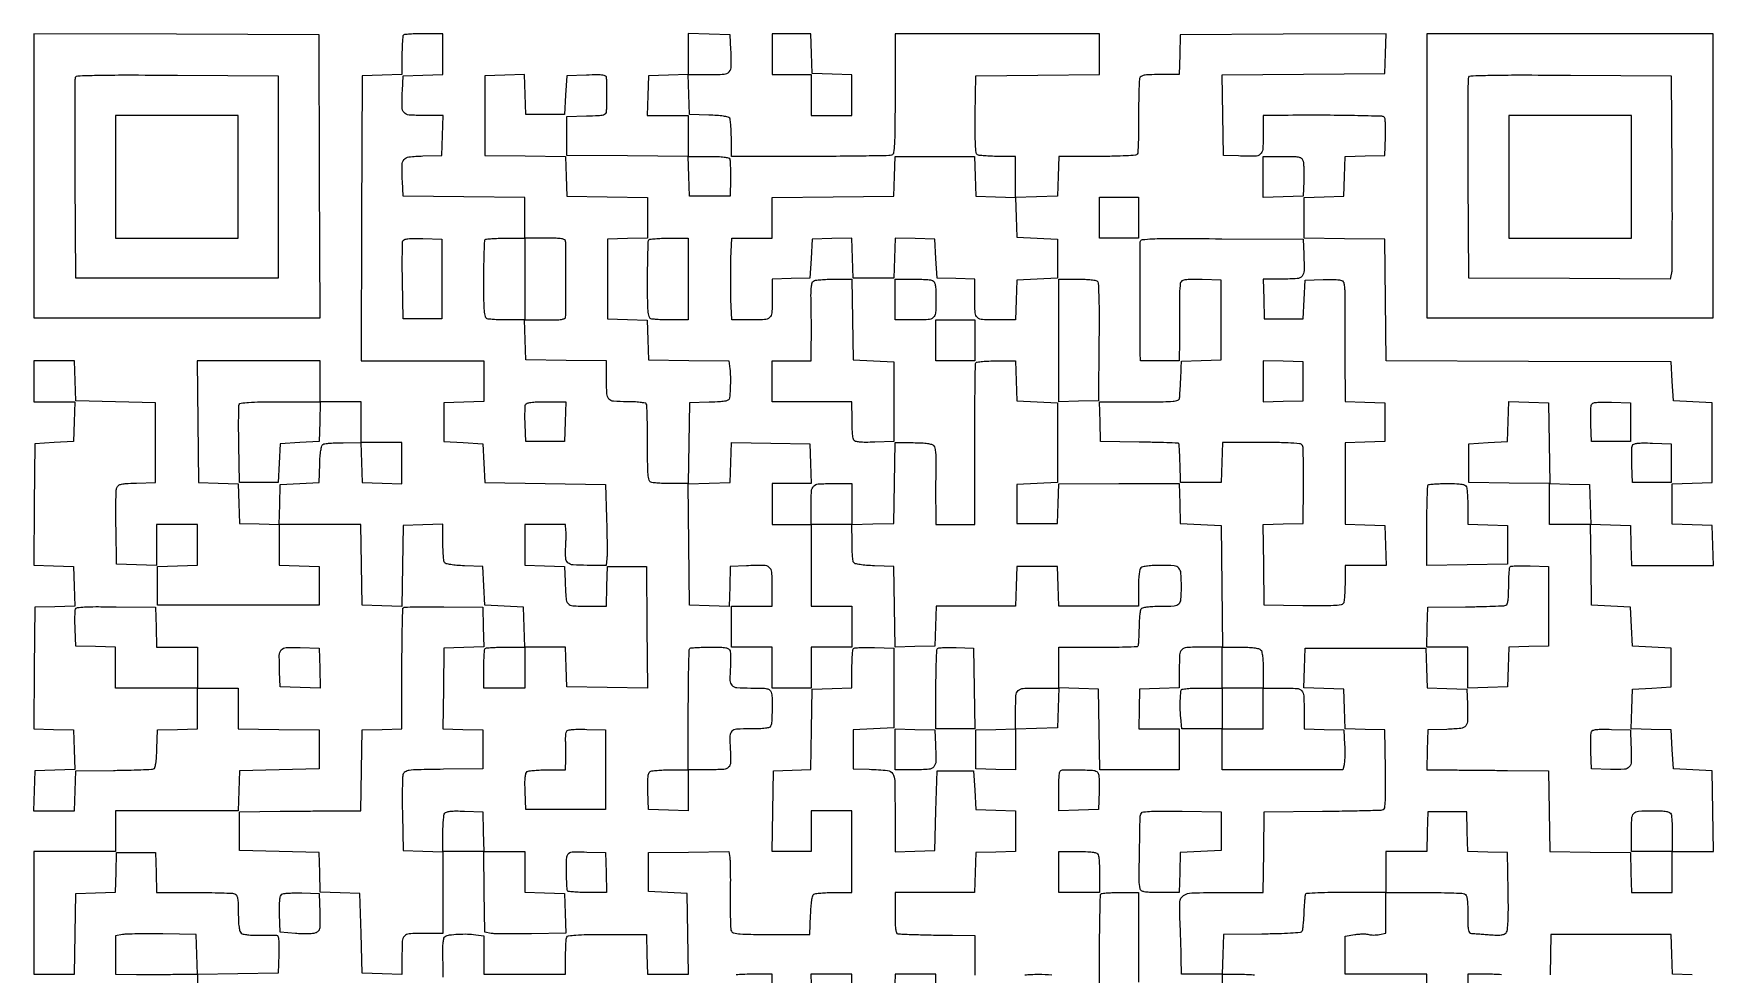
# Model space of a CAD drawing. Extents: x 156 to 936, y 100 to 969.
# Drawn here: x 156 to 936, y 532 to 969 of the extents above; entities that cross this region are included whole.
import ezdxf

# ---------------------------------------------------------------- set-up
doc = ezdxf.new("R2010")
doc.units = 0

msp = doc.modelspace()

# ---------------------------------------------------------------- linework, layer by layer
for points in [[(803, 522.5), (803, 532), (784, 532), (765, 532), (765, 540.886456), (765, 549.772912), (769.513084, 550.449691, -0.018097), (771.38833, 550.661854, -0.017623), (773.290707, 550.740326, -0.017833), (774.964516, 550.690632, -0.060571), (776.035555, 550.488715, 0.053553), (777.016265, 550.289581, 0.024149), (778.329334, 550.230406, 0.023577), (779.735164, 550.301318, 0.029674), (781.022471, 550.504936), (784, 551.158911), (784, 560.579455), (784, 570), (801.418213, 570, -0.003244), (808.207024, 569.955951, -0.00474), (814.184475, 569.821697, -0.002396), (819.244542, 569.635772, -0.081401), (820.418213, 569.393011, -0.192406), (821.217093, 568.653872, -0.06988), (821.688469, 567.154102, -0.034532), (821.937024, 564.571713, -0.00673), (822, 559.893011, 0.005247), (822.053268, 554.816874, 0.043117), (822.300458, 552.519135, 0.126149), (822.834117, 551.398168, 0.215717), (823.75, 550.955089, -0.009471), (824.79223, 550.908576, -0.00137), (826.914533, 550.7677, -0.001552), (829.423452, 550.586427, -0.001328), (832.065431, 550.380235, 0.010997), (835.366379, 550.186745, 0.038792), (837.488314, 550.273769, 0.064103), (838.905177, 550.63037, 0.126539), (839.838991, 551.305996, 0.149198), (840.41907, 552.691464, 0.012995), (840.705793, 556.542746, 0.012182), (840.840181, 562.150574, 0.003726), (840.773559, 570.630851), (840.5, 588.5), (831.287036, 588.787036), (822.074071, 589.074071), (821.787036, 598.287036), (821.5, 607.5), (812.5, 607.5), (803.5, 607.5), (803.212474, 598.25), (802.924948, 589), (793.462474, 589), (784, 589), (784, 579.5), (784, 570), (765.559017, 570, 0.003967), (758.454793, 569.943628, 0.006355), (752.393136, 569.770341, 0.001891), (747.171544, 569.534839, 0.246935), (746.634845, 569.218184, 0.111705), (746.432174, 568.628578, 0.004601), (746.208769, 566.388377, 0.007804), (746.008635, 563.710128, 0.005439), (745.862895, 560.682668, -0.007296), (745.704886, 557.635974, -0.009963), (745.467872, 554.897434, -0.007125), (745.19308, 552.628182, -0.105089), (744.923628, 551.876428, -0.236718), (744.146216, 551.397282, -0.005511), (739.726904, 551.058793, -0.009807), (733.995915, 550.796073, -0.004286), (726.386561, 550.661943), (708.5, 550.5), (708.212474, 541.25), (707.924948, 532), (698.462474, 532), (689, 532), (688.91001, 539.25, 0.003085), (688.845545, 542.719061, 0.001413), (688.720742, 547.243835, 0.001399), (688.56255, 552.007114, 0.001931), (688.392061, 556.282204, -0.018795), (688.33478, 565.618896, -0.239679), (689.970089, 568.598605, -0.144751), (693.796592, 569.828033, -0.005842), (708.513118, 570), (726.955869, 570), (727.227935, 588.75), (727.5, 607.5), (754.5, 607.752167, 0.001603), (764.940755, 607.883153, 0.002492), (773.94259, 608.069831, 0.000725), (781.763991, 608.28238, 0.082361), (782.772646, 608.479472, 0.281055), (783.428156, 609.314558, 0.016062), (783.719045, 612.712092, 0.014005), (783.853729, 618.038519, 0.003048), (783.772646, 627.227305), (783.5, 645.5), (774.287036, 645.787036), (765.074071, 646.074071), (764.787036, 655.287036), (764.5, 664.5), (755.212977, 664.788016), (745.925954, 665.076031), (746.212977, 674.288016), (746.5, 683.5), (774.5, 683.5), (802.5, 683.5), (802.787036, 674.287036), (803.074071, 665.074071), (812.287036, 664.787036), (821.5, 664.5), (821.800912, 657.520917, -0.012477), (821.937542, 649.988791, -0.170867), (821.02491, 647.45151, -0.198326), (818.777845, 646.237089, -0.017722), (812.240685, 645.788797), (803.5, 645.5), (803.212474, 636.25), (802.924948, 627), (812.212474, 626.942909, -0.000516), (817.041051, 626.908247, -0.000157), (824.353039, 626.845921, -0.000157), (832.544585, 626.77095, -0.000172), (840.5, 626.692909), (859.5, 626.5), (859.771984, 607.771984), (860.043969, 589.043969), (878.771984, 588.771984), (897.5, 588.5), (897.787526, 579.25), (898.075052, 570), (907.537526, 570), (917, 570), (917, 579.5), (917, 589), (926.522065, 589), (936.044131, 589), (935.772065, 607.75), (935.5, 626.5), (926.5, 627), (917.5, 627.5), (917, 636.5), (916.5, 645.5), (907.212977, 645.788016), (897.925954, 646.076031), (898.212977, 655.288016), (898.5, 664.5), (907.5, 665), (916.5, 665.5), (916.5, 674.5), (916.5, 683.5), (907.5, 684), (898.5, 684.5), (898, 693.5), (897.5, 702.5), (888.5, 703), (879.5, 703.5), (879.227796, 722.28782), (878.955591, 741.075639), (888.227796, 740.78782), (897.5, 740.5), (897.787526, 731.25), (898.075052, 722), (917.075052, 722), (936.075052, 722), (935.787526, 731.25), (935.5, 740.5), (926.25, 740.787526), (917, 741.075052), (917, 750.5), (917, 759.924948), (926.25, 760.212474), (935.5, 760.5), (935.5, 779), (935.5, 797.5), (926.5, 798), (917.5, 798.5), (917, 807.5), (916.5, 816.5), (850.265561, 816.757133), (784.031122, 817.014266), (783.765561, 845.257133), (783.5, 873.5), (764.75, 873.772065), (746, 874.044131), (746, 883.484539), (746, 892.924948), (755.25, 893.212474), (764.5, 893.5), (764.787036, 902.712964), (765.074071, 911.925929), (774.287036, 912.212964), (783.5, 912.5), (783.792979, 920.907021, 0.009357), (783.845871, 924.187384, 0.013543), (783.759872, 927.084503, 0.009139), (783.580716, 929.467605, 0.174769), (783.268856, 930.131144, 0.192565), (782.030058, 930.662105, 0.001136), (769.334102, 930.943724, 0.004358), (754.412366, 931.110698, 0.002434), (736.25, 931.067194), (727, 931), (727, 922.019052, -0.01682), (726.772817, 915.267676, -0.202101), (725.627338, 912.990719, -0.176722), (723.11956, 912.058134, -0.012322), (715.479083, 912.199088), (708.5, 912.5), (708.227979, 931.237953), (707.955958, 949.975907), (745.727979, 950.237953), (783.5, 950.5), (783.787654, 959.75972), (784.075309, 969.01944), (736.287654, 968.75972), (688.5, 968.5), (688.212474, 959.25), (687.924948, 950), (679.029862, 950, 0.005979), (674.082695, 949.940842, 0.039956), (671.636262, 949.686024, 0.095621), (670.299469, 949.160881, 0.180339), (669.608486, 948.25, 0.063975), (669.400256, 946.99449, 0.002442), (669.249926, 942.253355, 0.004347), (669.14802, 936.62964, 0.003046), (669.126899, 930.293337, -0.003729), (669.09735, 924.006858, -0.005654), (668.969055, 918.540901, -0.002362), (668.784892, 913.880994, -0.12803), (668.526784, 913.043337, -0.239076), (667.751157, 912.570056, -0.005587), (663.356585, 912.273573, -0.009837), (657.63275, 912.064463, -0.004211), (649.978509, 912), (632.075052, 912), (631.787526, 902.75), (631.5, 893.5), (621.75, 893.213788), (612, 892.927576), (612, 902.463788), (612, 912), (603.75, 912.015313, -0.00867), (600.501169, 912.077681, -0.011678), (597.565242, 912.253721, -0.008851), (595.13911, 912.499465, -0.112315), (594.28061, 912.805412, -0.228634), (593.67255, 913.785663, -0.013089), (593.382853, 917.421853, -0.012963), (593.23398, 922.853289, -0.003424), (593.28061, 931.540099), (593.5, 949.5), (622.25, 949.765335), (651, 950.030671), (651, 959.515335), (651, 969), (603.5, 969), (556, 969), (556, 941.106989, -0.001482), (555.952559, 925.102837, -0.01238), (555.730382, 917.864913, -0.020733), (555.33094, 913.7558, -0.273), (554.418213, 912.606989, -0.087168), (553.155181, 912.360793, -0.00066), (542.603225, 912.178303, -0.002435), (530.491593, 912.043843, -0.001558), (516.418213, 912), (480, 912), (479.984687, 920.25, 0.008591), (479.922842, 923.498009, 0.011595), (479.748365, 926.431384, 0.008743), (479.504907, 928.855762, 0.112618), (479.201688, 929.707902, 0.195149), (478.447011, 930.24575, 0.020215), (476.262875, 930.673305, 0.020298), (473.292364, 931.008289, 0.009786), (469.467001, 931.207902), (460.5, 931.5), (460.212474, 940.75), (459.924948, 950), (469.443422, 950, 0.014946), (476.627699, 950.214802, 0.197184), (478.972481, 951.345011, 0.183239), (479.938215, 953.836261, 0.012613), (479.800912, 961.520917), (479.5, 968.5), (469.75, 968.786212), (460, 969.072424), (460, 959.573738), (460, 950.075052), (450.75, 949.787526), (441.5, 949.5), (441.212474, 940.25), (440.924948, 931), (450.462474, 931), (460, 931), (460, 921.484427), (460, 911.968853), (431.75, 912.234427), (403.5, 912.5), (403.5, 921.5), (403.5, 930.5), (412.75, 930.787526, 0.004756), (418.244984, 931.010666, 0.046799), (420.535519, 931.341931, 0.145925), (421.618326, 931.971956, 0.183019), (422.058824, 933.037526, 0.004742), (422.081687, 934.153752, 0.000902), (422.100368, 936.186023, 0.000963), (422.11333, 938.558986, 0.000884), (422.117647, 941, 0.000894), (422.113337, 943.409938, 0.001057), (422.100368, 945.689148, 0.000921), (422.081806, 947.613368, 0.006688), (422.058824, 948.537526, 0.262977), (421.580758, 949.312827, 0.092879), (420.296091, 949.736714, 0.035859), (417.802139, 949.891024, 0.005295), (412.75, 949.787526), (403.5, 949.5), (403, 940.5), (402.5, 931.5), (393.5, 931.5), (384.5, 931.5), (384.211984, 940.787023), (383.923969, 950.074046), (374.711984, 949.787023), (365.5, 949.5), (365.5, 931), (365.5, 912.5), (384.212764, 912.228072), (402.925529, 911.956143), (403.212764, 902.728072), (403.5, 893.5), (422.25, 893.227935), (441, 892.955869), (441, 883.515461), (441, 874.075052), (431.75, 873.787526), (422.5, 873.5), (422.5, 855), (422.5, 836.5), (431.712964, 836.212964), (440.925929, 835.925929), (441.212964, 826.712964), (441.5, 817.5), (460.165778, 817.228244), (478.831556, 816.956489), (479.282973, 813.228244, -0.019979), (479.498361, 810.559795, -0.012712), (479.545625, 807.443709, -0.011103), (479.429453, 803.866323, -0.007467), (479.145107, 799.787526, -0.221609), (478.628613, 798.886918, -0.10139), (477.358228, 798.331995, -0.039123), (474.880559, 798.004188, -0.005565), (469.75, 797.787526), (460.5, 797.5), (460.227935, 778.75), (459.955869, 760), (452.059722, 760, -0.006911), (448.92294, 760.043358, -0.008772), (446.029082, 760.174211, -0.007144), (443.61714, 760.360342, -0.068884), (442.61809, 760.593058, -0.249212), (441.777147, 761.559807, -0.035582), (441.354298, 764.242972, -0.018675), (441.127771, 768.975556, -0.002712), (441.078981, 778.619493, 0.003225), (441.037905, 785.371428, 0.004949), (440.906737, 791.2178, 0.001833), (440.726124, 796.23313, 0.12919), (440.483662, 797.026435, 0.219303), (439.902365, 797.411827, 0.011289), (437.610604, 797.714015, 0.016227), (434.785017, 797.929384, 0.010906), (431.547972, 798, -0.016716), (425.235875, 798.21108, -0.200569), (423.101468, 799.275865, -0.168525), (422.1647, 801.633135, -0.011087), (422, 809.059722), (422, 816.955869), (403.25, 817.227935), (384.5, 817.5), (384.212474, 826.75), (383.924948, 836), (393.462474, 836, 0.005538), (398.536636, 836.056205, 0.033365), (401.161134, 836.290027, 0.07855), (402.549711, 836.738412, 0.277744), (403.027027, 837.5, 0.004006), (403.037847, 838.58162, 0.000112), (403.046115, 843.259375, 0.000229), (403.052092, 848.760583, 0.000157), (403.054054, 855, 0.000157), (403.052092, 861.239417, 0.000229), (403.046115, 866.740625, 0.000112), (403.037847, 871.41838, 0.004006), (403.027027, 872.5, 0.277263), (402.550872, 873.261248, 0.078848), (401.167391, 873.709815, 0.033486), (398.55242, 873.943738, 0.005568), (393.5, 874), (384, 874), (384, 883.484427), (384, 892.968853), (355.75, 893.234427), (327.5, 893.5), (327.199088, 900.479083, -0.012477), (327.062458, 908.011209, -0.170867), (327.97509, 910.54849, -0.198326), (330.222155, 911.762911, -0.017722), (336.759315, 912.211203), (345.5, 912.5), (345.787526, 921.75), (346.075052, 931), (337.056578, 931, -0.016678), (330.275018, 931.226268, -0.201759), (327.993289, 932.370644, -0.177188), (327.058373, 934.877164, -0.012342), (327.199088, 942.520917), (327.5, 949.5), (336.75, 949.787526), (346, 950.075052), (346, 959.537526), (346, 969), (337.166667, 969, 0.007039), (333.733476, 968.951666, 0.010477), (330.732292, 968.804167, 0.005871), (328.23216, 968.599192, 0.174709), (327.666667, 968.333333, 0.174595), (327.400837, 967.768224, 0.005912), (327.195833, 965.278732, 0.010516), (327.048335, 962.289663, 0.007069), (327, 958.870859), (327, 950.075052), (317.75, 949.787526), (308.5, 949.5), (308.242862, 883.25), (307.985724, 817), (336.492862, 817), (365, 817), (365, 807.537526), (365, 798.075052), (355.75, 797.787526), (346.5, 797.5), (346.5, 788.5), (346.5, 779.5), (355.5, 779), (364.5, 778.5), (365, 769.5), (365.5, 760.5), (393.5, 760), (421.5, 759.5), (422, 744, -0.002475), (422.168552, 737.826812, -0.003098), (422.261076, 732.098438, -0.002498), (422.284907, 727.29226, -0.024026), (422.186642, 725.25), (421.873283, 722), (413.004029, 722, -0.015284), (406.466671, 722.199887, -0.167739), (404.077119, 723.19196, -0.203342), (403.047843, 725.357541, -0.023972), (403.077638, 730.810257, 0.005693), (403.161591, 732.807338, 0.00475), (403.20645, 734.930201, 0.004796), (403.210405, 736.873443, 0.013017), (403.164151, 738.25), (403, 741), (393.5, 741), (384, 741), (384, 731.537526), (384, 722.075052), (393.25, 721.787526), (402.5, 721.5), (402.754332, 714.5, 0.009054), (403.188689, 706.527107, 0.165063), (404.165084, 704.215838, 0.199365), (406.286679, 703.190094, 0.014194), (412.981526, 703), (421.924948, 703), (422.212474, 712.25), (422.5, 721.5), (431.5, 721.5), (440.5, 721.5), (440.765611, 693.227877), (441.031222, 664.955755), (422.265611, 665.227877), (403.5, 665.5), (403.212474, 674.75), (402.924948, 684), (393.5, 684), (384.075052, 684), (383.787526, 693.25), (383.5, 702.5), (374.5, 703), (365.5, 703.5), (365, 712.5), (364.5, 721.5), (356.031844, 721.793967, -0.010674), (352.460658, 721.994333, -0.020911), (349.63313, 722.333008, -0.02067), (347.533237, 722.763838, -0.192561), (346.797157, 723.293967, -0.112803), (346.494347, 724.145887, -0.008673), (346.251296, 726.580189, -0.011541), (346.07707, 729.525269, -0.008541), (346.015313, 732.787526), (346, 741.075052), (336.75, 740.787526), (327.5, 740.5), (327.227798, 721.712768), (326.955596, 702.925536), (317.727798, 703.212768), (308.5, 703.5), (308.227935, 722.25), (307.955869, 741), (288.940409, 741), (269.924948, 741), (270.212474, 750.25), (270.5, 759.5), (279.5, 760), (288.5, 760.5), (288.793967, 768.968156, -0.010674), (288.994333, 772.539342, -0.020911), (289.333008, 775.36687, -0.02067), (289.763838, 777.466763, -0.192561), (290.293967, 778.202843, -0.112531), (291.144249, 778.505585, -0.008778), (293.558142, 778.748704, -0.011623), (296.478979, 778.922925, -0.008617), (299.712474, 778.984687), (307.924948, 779), (308.212474, 769.75), (308.5, 760.5), (317.75, 760.212474), (327, 759.924948), (327, 769.462474), (327, 779), (317.5, 779), (308, 779), (308, 788.5), (308, 798), (298.5, 798), (289, 798), (289, 807.5), (289, 817), (260.484427, 817), (231.968853, 817), (232.234427, 788.75), (232.5, 760.5), (241.712964, 760.212964), (250.925929, 759.925929), (251.212964, 750.712964), (251.5, 741.5), (260.75, 741.212474), (270, 740.924948), (270, 731.5), (270, 722.075052), (279.25, 721.787526), (288.5, 721.5), (288.5, 712.5), (288.5, 703.5), (251, 703.5), (213.5, 703.5), (213.5, 712.5), (213.5, 721.5), (222.75, 721.787526), (232, 722.075052), (232, 731.537526), (232, 741), (222.5, 741), (213, 741), (213, 731.462474), (213, 721.924948), (203.75, 722.212474), (194.5, 722.5), (194.214485, 739, -0.003275), (194.144785, 745.481573, -0.004516), (194.172883, 751.302666, -0.002903), (194.268925, 756.186011, -0.054081), (194.473799, 757.711203, -0.12694), (195.132916, 758.934777, -0.141216), (196.278305, 759.626938, -0.052168), (198.484491, 759.980162, -0.005372), (203.759315, 760.211203), (212.5, 760.5), (212.5, 779), (212.5, 797.5), (194, 798), (175.5, 798.5), (175.212474, 807.75), (174.924948, 817), (165.462474, 817), (156, 817), (156, 807.5), (156, 798), (165.537526, 798), (175.075052, 798), (174.787526, 788.75), (174.5, 779.5), (165.5, 779), (156.5, 778.5), (156.234491, 750.287731), (155.968982, 722.075462), (165.234491, 721.787731), (174.5, 721.5), (174.787023, 712.288016), (175.074046, 703.076031), (165.787023, 702.788016), (156.5, 702.5), (156.234491, 674.287731), (155.968982, 646.075462), (165.234491, 645.787731), (174.5, 645.5), (174.787023, 636.288016), (175.074046, 627.076031), (165.787023, 626.788016), (156.5, 626.5), (156.212474, 617.25), (155.924948, 608), (165.424948, 608), (174.924948, 608), (175.212474, 617.25), (175.5, 626.5), (192.966527, 626.7261, 0.002462), (199.750087, 626.847322, 0.003696), (205.667646, 627.025995, 0.001539), (210.726185, 627.231768, 0.080844), (211.676915, 627.429515, 0.236839), (212.253534, 628.061932, 0.027582), (212.682128, 629.987394, 0.023653), (213.010207, 632.788974, 0.009092), (213.210388, 636.703415), (213.5, 645.5), (222.75, 645.787526), (232, 646.075052), (232, 655.537526), (232, 665), (241.5, 665), (251, 665), (251, 655.522065), (251, 646.044131), (269.75, 645.772065), (288.5, 645.5), (288.5, 636.5), (288.5, 627.5), (270, 627), (251.5, 626.5), (251.212474, 617.25), (250.924948, 608), (222.462474, 608), (194, 608), (194, 598.5), (194, 589), (175, 589), (156, 589), (156, 560.5), (156, 532), (165.477935, 532), (174.955869, 532), (175.227935, 550.75), (175.5, 569.5), (184.712964, 569.787036), (193.925929, 570.074071), (194.212964, 579.287036), (194.5, 588.5), (203.5, 588.5), (212.5, 588.5), (212.787526, 579.25), (213.075052, 570), (230.455738, 570, -0.003251), (237.230164, 569.95595, -0.004749), (243.195498, 569.821697, -0.002404), (248.244887, 569.63576, -0.081377), (249.418213, 569.393011, -0.186509), (250.209808, 568.677168, -0.072753), (250.683838, 567.254256, -0.036588), (250.935242, 564.826456, -0.00751), (251, 560.515456, 0.009806), (251.075237, 556.679478, 0.026113), (251.325201, 553.953345, 0.035096), (251.73446, 552.068503, 0.149626), (252.359516, 551.116592, 0.125122), (253.277886, 550.68, 0.01831), (255.331739, 550.352328, 0.019592), (257.853449, 550.144036, 0.01517), (260.609516, 550.108492, -0.001828), (263.342516, 550.146172, -0.002354), (265.854544, 550.159794, -0.001796), (267.959751, 550.15374, -0.020507), (268.788933, 550.114346, -0.298927), (269.401384, 549.629701, -0.052069), (269.733857, 548.117241, -0.029423), (269.871352, 545.550078, -0.006922), (269.788933, 541.25), (269.5, 532.5), (250.787816, 532.228074), (232.075632, 531.956148), (231.787816, 541.228074), (231.5, 550.5), (216, 550.733339, 0.003421), (209.826824, 550.784029, 0.00428), (204.098437, 550.742843, 0.003469), (199.295853, 550.633871, 0.032918), (197.25, 550.438026), (194, 549.909374), (194, 540.954687), (194, 532), (203.75, 531.936029, 0.001497), (208.15391, 531.920323, 0.000914), (213.353125, 531.926856, 0.000916), (218.504856, 531.952183, 0.001626), (222.75, 531.994633), (232, 532.117209), (232, 522.59613)], [(346.144753, 530.612372, 0.001739), (346.101891, 535.501556, 0.00287), (346.027588, 539.632544, -0.007585), (345.989862, 544.042518, -0.026142), (346.158105, 546.89629, -0.038881), (346.511968, 548.747426, -0.189889), (347.138535, 549.585619, -0.10723), (349.070971, 550.269041, -0.017843), (353.019589, 550.627786, -0.020421), (357.381231, 550.68923, -0.028895), (361.25, 550.361447), (365, 549.824204), (365, 540.912102), (365, 532), (384, 532), (403, 532), (403, 539.918213, -0.00599), (403.037497, 543.048037, -0.00788), (403.150902, 545.901663, -0.005959), (403.311368, 548.278957, -0.072333), (403.513708, 549.168213, -0.270904), (404.390531, 549.867954, -0.018384), (407.690931, 550.2247, -0.0147), (412.962646, 550.443664, -0.003028), (422.263708, 550.5), (440.5, 550.5), (440.787526, 541.25), (441.075052, 532), (450.559591, 532), (460.044131, 532), (459.772065, 550.75), (459.5, 569.5), (450.5, 570), (441.5, 570.5), (441.5, 579.5), (441.5, 588.5), (460.120682, 588.77159), (478.741364, 589.04318), (479.213056, 586.27159, -0.035633), (479.388016, 584.479798, -0.003112), (479.478901, 579.907904, -0.004074), (479.508956, 574.447022, -0.003156), (479.455687, 568.5, 0.005033), (479.425215, 562.643982, 0.007262), (479.525612, 557.465625, 0.004134), (479.709057, 553.11871, 0.108843), (480.015391, 552, 0.225719), (481.09503, 551.191638, 0.029603), (484.011952, 550.782059, 0.017273), (488.984942, 550.554279, 0.002807), (498.652078, 550.5), (516.5, 550.5), (516.792098, 559.467001, -0.009786), (516.991711, 563.292364, -0.020298), (517.326695, 566.262875, -0.020215), (517.75425, 568.447011, -0.195149), (518.292098, 569.201688, -0.112618), (519.144238, 569.504907, -0.008743), (521.568616, 569.748365, -0.011595), (524.501991, 569.922842, -0.008591), (527.75, 569.984687), (536, 570), (536, 589), (536, 608), (526.5, 608), (517, 608), (517, 598.5), (517, 589), (507.977935, 589), (498.955869, 589), (499.227935, 607.75), (499.5, 626.5), (508.228077, 626.788613), (516.956153, 627.077226), (517.228077, 645.788613), (517.5, 664.5), (526.75, 664.787526), (536, 665.075052), (536, 673.870859, -0.007436), (536.050884, 677.292104, -0.010997), (536.206073, 680.288971, -0.006424), (536.422153, 682.778464, -0.173194), (536.701526, 683.368192, -0.181254), (537.294584, 683.637876, -0.006365), (539.854968, 683.779968, -0.011094), (542.933373, 683.843152, -0.007452), (546.451526, 683.784859), (555.5, 683.5), (555.5, 665), (555.5, 646.5), (546, 646), (536.5, 645.5), (536.5, 636.5), (536.5, 627.5), (544, 627.24697, -0.015011), (552.559493, 626.700615, -0.237376), (554.960003, 625.195993, -0.13318), (555.889799, 621.962313, -0.003795), (556, 607.443422), (556, 588.924948), (565.25, 589.212474), (574.5, 589.5), (575, 608), (575.5, 626.5), (584, 626.5), (592.5, 626.5), (593, 617.5), (593.5, 608.5), (602.75, 608.212474), (612, 607.924948), (612, 598.5), (612, 589.075052), (602.75, 588.787526), (593.5, 588.5), (593.212474, 579.25), (592.924948, 570), (574.462474, 570), (556, 570), (556, 560.5, 0.00698), (556.062805, 556.001433, 0.025211), (556.286985, 553.145401, 0.036471), (556.652339, 551.358248, 0.301826), (557.25, 550.844574, 0.021862), (559.881641, 550.63362, 0.001731), (566.883307, 550.403797, 0.002481), (574.835162, 550.209821, 0.002518), (582.75, 550.095907), (593, 550), (593, 531.5)], [(651, 513), (651, 540.833333, -0.002241), (651.04805, 551.551666, -0.003605), (651.195833, 560.686458, -0.000738), (651.395155, 568.701513, -0.192076), (651.666667, 569.333333, -0.173108), (652.226806, 569.598804, -0.006456), (654.585417, 569.804167, -0.011027), (657.425165, 569.951643, -0.007459), (660.666667, 570), (669, 570), (669.022304, 562.75, -0.000144), (669.033476, 558.744948, -0.000032), (669.050162, 551.901563, -0.000033), (669.068404, 543.99727, -0.000032), (669.085816, 536, 0.002388), (669.138167, 528.401255, 0.003495)], [(499, 513.06862), (499, 532), (489.606989, 532, 0.00744), (485.167848, 531.93394, 0.024949), (482.26902, 531.702566, 0.034749)], [(616.283644, 531.676767, -0.02047), (619.117343, 531.921443, -0.0113), (622.593011, 532, -0.017303), (628.793979, 531.785347, -0.202126)], [(707.765335, 503.25), (708.030671, 532), (716.392891, 532, -0.009817), (720.219274, 531.924868, -0.024944), (722.986003, 531.677578, -0.032149)], [(837.650479, 531.800362, 0.014768), (830.893011, 532), (822, 532), (822, 522.5)]]:
    msp.add_lwpolyline(points, format="xyb")
for points in [[(156, 903.007138), (156, 837), (222.50719, 837), (289.014379, 837), (288.75719, 902.75), (288.5, 968.5), (222.25, 968.757138), (156, 969.014276)], [(499, 959.5), (499, 950), (508, 950), (517, 950), (517, 940.5), (517, 931), (526.5, 931), (536, 931), (536, 940.462474), (536, 949.924948), (526.75, 950.212474), (517.5, 950.5), (517.212474, 959.75), (516.924948, 969), (507.962474, 969), (499, 969)], [(803, 903), (803, 837), (869.5, 837), (936, 837), (936, 903), (936, 969), (869.5, 969), (803, 969)], [(194, 902.5), (194, 874), (222.5, 874), (251, 874), (251, 902.5), (251, 931), (222.5, 931), (194, 931)], [(841, 902.5), (841, 874), (869.5, 874), (898, 874), (898, 902.5), (898, 931), (869.5, 931), (841, 931)], [(669, 883.5), (669, 874), (660, 874), (651, 874), (651, 883.5), (651, 893), (660, 893), (669, 893)], [(593, 826.5), (593, 817), (584, 817), (575, 817), (575, 826.5), (575, 836), (584, 836), (593, 836)], [(727, 807.5), (727, 797.924948), (736.25, 798.212474), (745.5, 798.5), (745.5, 807.5), (745.5, 816.5), (736.25, 816.787526), (727, 817.075052)], [(859.771928, 778.787236), (860.043857, 760.074471), (869.271928, 759.787236), (878.5, 759.5), (878.787526, 750.25), (879.075052, 741), (869.537526, 741), (860, 741), (860, 750.477935), (860, 759.955869), (841.25, 760.227935), (822.5, 760.5), (822.5, 769.5), (822.5, 778.5), (831.5, 779), (840.5, 779.5), (840.788016, 788.787023), (841.076031, 798.074046), (850.288016, 797.787023), (859.5, 797.5)], [(708, 655.5), (708, 646), (717.5, 646), (727, 646), (727, 655.5), (727, 665), (717.5, 665), (708, 665)], [(517.212474, 522.75), (517.5, 513.5), (526.75, 513.212474), (536, 512.924948), (536, 522.462474), (536, 532), (526.462474, 532), (516.924948, 532)]]:
    msp.add_lwpolyline(points, close=True)
for points in [[(269.5, 902.5), (269.5, 855.5), (222.5, 855.5), (175.5, 855.5), (175.239372, 901.5, -0.000997), (175.174287, 919.225103, -0.001596), (175.197198, 934.357597, -0.000282), (175.267665, 947.72814, -0.090314), (175.461789, 948.759906, -0.301449), (176.45055, 949.464468, -0.003096), (185.402033, 949.70934, -0.005599), (198.68089, 949.841585, -0.001079), (222.722417, 949.759906), (269.5, 949.5)], [(916.777529, 904.5, -0.001169), (916.844214, 887.089041, -0.00181), (916.812248, 872.054912, -0.000538), (916.723164, 858.995066, -0.057675), (916.505999, 857.240125), (915.956939, 854.980251), (869.22847, 855.240125), (822.5, 855.5), (822.239372, 901.5, -0.000997), (822.174287, 919.225103, -0.001596), (822.197198, 934.357597, -0.000282), (822.267665, 947.72814, -0.090314), (822.461789, 948.759906, -0.301449), (823.45055, 949.464468, -0.003096), (832.402033, 949.70934, -0.005599), (845.68089, 949.841585, -0.001079), (869.722417, 949.759906), (916.5, 949.5)], [(479.209895, 910.75, -0.067363), (479.374306, 909.906069, -0.004827), (479.489607, 907.517187, -0.006714), (479.561587, 904.6553, -0.005019), (479.566883, 901.5), (479.5, 893.5), (470, 893.5), (460.5, 893.5), (460.212474, 902.75), (459.924948, 912), (469.355485, 912, -0.00751), (473.746462, 911.934044, -0.024038), (476.664962, 911.705626, -0.031643), (478.575043, 911.339394, -0.252991)], [(593.212474, 902.75), (593.5, 893.5), (602.712964, 893.212964), (611.925929, 892.925929), (612.212964, 883.712964), (612.5, 874.5), (622, 874), (631.5, 873.5), (631.5, 864.5), (631.5, 855.5), (622, 855), (612.5, 854.5), (612.212474, 845.25), (611.924948, 836), (604.044262, 836, -0.011464), (596.594527, 836.17083, -0.175092), (594.251486, 837.140867, -0.19548), (593.199869, 839.34305, -0.014857), (593, 846.068056), (593, 854.922134), (584.25, 855.211067), (575.5, 855.5), (575, 864.5), (574.5, 873.5), (565.288016, 873.787023), (556.076031, 874.074046), (555.788016, 864.787023), (555.5, 855.5), (546, 855.5), (536.5, 855.5), (536.211984, 864.787023), (535.923969, 874.074046), (526.711984, 873.787023), (517.5, 873.5), (517, 864.5), (516.5, 855.5), (507.75, 855.211067), (499, 854.922134), (499, 846.068056, -0.014827), (498.800576, 839.344279, -0.195147), (497.750922, 837.141887, -0.175384), (495.412025, 836.171272, -0.011532), (487.986832, 836), (480.13724, 836), (479.81862, 845.5, -0.005281), (479.719285, 849.82474, -0.003101), (479.687189, 855, -0.003101), (479.719285, 860.17526, -0.005281), (479.81862, 864.5), (480.13724, 874), (489.56862, 874), (499, 874), (499, 883.484427), (499, 892.968853), (527.25, 893.234427), (555.5, 893.5), (555.787526, 902.75), (556.075052, 912), (574.5, 912), (592.924948, 912)], [(745.53186, 909.729083, -0.045288), (745.735265, 908.430652, -0.00895), (745.846004, 906.075142, -0.009416), (745.874264, 903.317546, -0.008627), (745.800912, 900.479083), (745.5, 893.5), (736.25, 893.212474), (727, 892.924948), (727, 902.462474), (727, 912), (735.980948, 912, -0.004705), (741.561989, 911.94748, -0.053705), (743.743052, 911.670919, -0.154872), (744.864468, 910.997584, -0.119781)], [(345.5, 855), (345.5, 836.5), (336.5, 836.5), (327.5, 836.5), (327.225464, 853.964868, -0.002823), (327.157086, 860.753462, -0.004215), (327.180851, 866.688445, -0.00185), (327.262501, 871.748662, -0.086861), (327.45911, 872.754039, -0.230482), (328.132433, 873.382988, -0.046818), (329.777796, 873.724608, -0.028677), (332.433667, 873.867661, -0.007362), (336.733647, 873.789171), (345.5, 873.5)], [(384, 855), (384, 836), (376.081787, 836, -0.006947), (372.935636, 836.043715, -0.008806), (370.031843, 836.175639, -0.007189), (367.611474, 836.363326, -0.068768), (366.605423, 836.597919, -0.249141), (365.754239, 837.576177, -0.035832), (365.328254, 840.283326, -0.018543), (365.100925, 845.079705, -0.002626), (365.051267, 854.958884, -0.003363), (365.098924, 861.813962, -0.005313), (365.241806, 867.691752, -0.001588), (365.435441, 872.770787, -0.188205), (365.694298, 873.360965, -0.175813), (366.239951, 873.61607, -0.005475), (368.740408, 873.812283, -0.010092), (371.735408, 873.953685, -0.006749), (375.166667, 874), (384, 874)], [(460, 855), (460, 836), (452.081787, 836, -0.006892), (448.936552, 836.043356, -0.008754), (446.035564, 836.174211, -0.00712), (443.617751, 836.360326, -0.068944), (442.61809, 836.593058, -0.249737), (441.776368, 837.562638, -0.035249), (441.354065, 840.265408, -0.01854), (441.127703, 845.032304, -0.002685), (441.079032, 854.757688, -0.002744), (441.118806, 861.552996, -0.004262), (441.235231, 867.413001, -0.001371), (441.392841, 872.473969, -0.130661), (441.601747, 873.16463, -0.228282), (442.122665, 873.497311, -0.007844), (444.592788, 873.75461, -0.013297), (447.595167, 873.939519, -0.00873), (451.059017, 874), (460, 874)], [(745.820512, 866.599009, -0.012799), (745.979621, 858.955567, -0.176965), (745.033417, 856.403806, -0.201691), (742.717126, 855.23488, -0.017332), (735.943422, 855), (726.924948, 855), (727.212474, 845.75), (727.5, 836.5), (736.5, 836.5), (745.5, 836.5), (746, 845.5), (746.5, 854.5), (754.914347, 854.793098, -0.00858), (758.908853, 854.863643, -0.026999), (761.585128, 854.720361, -0.038856), (763.357911, 854.388336, -0.183007), (764.183232, 853.793098, -0.108395), (764.512182, 852.93997, -0.013721), (764.758914, 850.970472, -0.015575), (764.916769, 848.5836, -0.012368), (764.94301, 846, 0.002941), (764.910555, 842.268045, 0.00053), (764.898373, 835.325086, 0.000572), (764.90203, 827.193978, 0.000517), (764.924124, 818.787526), (765, 798.075052), (774.25, 797.787526), (783.5, 797.5), (783.5, 788.5), (783.5, 779.5), (774.25, 779.212474), (765, 778.924948), (765, 760), (765, 741.075052), (774.25, 740.787526), (783.5, 740.5), (783.787526, 731.25), (784.075052, 722), (774.537526, 722), (765, 722), (764.984687, 713.75, -0.009039), (764.919839, 710.497272, -0.012067), (764.736403, 707.549261, -0.009361), (764.479821, 705.114544, -0.110898), (764.160966, 704.226208, -0.225497), (763.133477, 703.579568, -0.016205), (759.689515, 703.283582, -0.013907), (754.364497, 703.147687, -0.003244), (745.426279, 703.226208), (727.5, 703.5), (727.228074, 722.212184), (726.956148, 740.924368), (736.228074, 741.212184), (745.5, 741.5), (745.722771, 759, 0.004033), (745.754449, 765.792235, 0.006088), (745.662302, 771.707389, 0.002662), (745.495865, 776.737489, 0.130941), (745.204094, 777.684727, 0.233908), (743.896811, 778.489907, 0.010763), (738.528486, 778.871509, 0.011348), (730.48587, 779.086653, 0.002805), (717.287526, 779.066053), (708.075052, 779), (707.787526, 769.75), (707.5, 760.5), (698.023892, 760.5), (688.547784, 760.5), (688.347944, 769.342615, 0.004238), (688.241677, 772.761508, 0.00658), (688.08621, 775.708308, 0.002467), (687.907695, 778.225359, 0.1793), (687.737561, 778.595772, 0.188917), (687.347708, 778.766126, 0.000668), (682.185522, 778.958228, 0.003406), (676.310529, 779.12894, 0.002115), (669.413509, 779.253158), (651.5, 779.5), (651.212474, 788.75), (650.924948, 798), (669.462474, 798, 0.002033), (680.562589, 798.04513, 0.021304), (685.104104, 798.27573, 0.059389), (687.386956, 798.767014, 0.295747), (688.157892, 799.75, 0.007351), (688.342054, 802.191759, 0.001786), (688.572463, 806.229175, 0.00193), (688.781044, 810.433025, 0.004015), (688.904696, 813.712474), (689, 816.924948), (698.25, 817.212474), (707.5, 817.5), (707.5, 836), (707.5, 854.5), (698.58457, 854.791346, 0.007924), (694.330777, 854.862896, 0.025757), (691.514783, 854.720474, 0.036963), (689.659466, 854.39066, 0.186702), (688.818162, 853.791346, 0.116827), (688.487126, 852.884657, 0.009785), (688.241381, 850.382458, 0.012606), (688.08014, 847.349786, 0.009402), (688.049645, 844, -0.001416), (688.076575, 840.07931, -0.000778), (688.08848, 835.279688, -0.000775), (688.085429, 830.408872, -0.001241), (688.066053, 826.25), (688, 817), (679, 817), (670, 817), (669.910918, 820.75, -0.005672), (669.835032, 826.865779, -0.000267), (669.824107, 847.473517, -0.000137), (669.830119, 869.083259, -0.012462), (669.911119, 872.262025, -0.362788), (670.90104, 873.332239, -0.022176), (675.566396, 873.724891, -0.010784), (684.386618, 873.884148, -0.000857), (707.75, 873.762025), (745.5, 873.5)], [(536.227935, 836.25), (536.5, 817.5), (546, 817), (555.5, 816.5), (555.5, 798), (555.5, 779.5), (546.58457, 779.208654, -0.007874), (542.325344, 779.136581, -0.025891), (539.518036, 779.278743, -0.03736), (537.675579, 779.608404, -0.190691), (536.849883, 780.208654, -0.110447), (536.526866, 781.10652, -0.009524), (536.266784, 783.544105, -0.01219), (536.080961, 786.496014, -0.009158), (536.015313, 789.75), (536, 798), (517.5, 798), (499, 798), (499, 807.5), (499, 817), (508, 817), (517, 817), (517.122144, 825.75, 0.003161), (517.152891, 829.776166, 0.001758), (517.142088, 834.684163, 0.001753), (517.096273, 839.651677, 0.002836), (517.018516, 843.876937, -0.007207), (516.974178, 848.467306, -0.026256), (517.140898, 851.375954, -0.040433), (517.500978, 853.242428, -0.18574), (518.146372, 854.111625, -0.108779), (519.077129, 854.449377, -0.010133), (521.519328, 854.721909, -0.012647), (524.477933, 854.916196, -0.009605), (527.727935, 854.984687), (535.955869, 855)], [(573.418213, 854.393011, -0.18666), (574.209997, 853.676577, -0.072682), (574.683962, 852.251766, -0.036534), (574.93529, 849.820122, -0.007489), (575, 845.5, -0.016928), (574.787494, 839.225197, -0.201251), (573.720139, 837.097177, -0.16771), (571.358591, 836.163873, -0.011011), (563.918213, 836), (556, 836), (556, 845.5), (556, 855), (563.918213, 855, -0.00705), (567.066073, 854.955615, -0.008902), (569.9751, 854.821697, -0.007317), (572.400281, 854.631074, -0.06844)], [(649.712273, 854.198987, -0.240114), (650.343493, 853.129975, -0.006669), (650.613361, 847.597454, -0.008691), (650.760088, 839.456781, -0.002093), (650.712273, 825.9643), (650.5, 798.5), (641.25, 798.212474), (632, 797.924948), (632, 826.462474), (632, 855), (640.25, 854.984687, -0.008621), (643.498322, 854.922643, -0.011627), (646.432668, 854.747571, -0.008784), (648.85771, 854.503244, -0.112503)], [(612.212474, 807.75), (612.5, 798.5), (622, 798), (631.5, 797.5), (631.5, 779), (631.5, 760.5), (622, 760), (612.5, 759.5), (612.5, 750.5), (612.5, 741.5), (622, 741.5), (631.5, 741.5), (631.787087, 750.716812), (632.074173, 759.933623), (659.999565, 759.96648), (687.924957, 759.999337), (688.212479, 750.749668), (688.5, 741.5), (698, 741), (707.5, 740.5), (707.765573, 712.25), (708.031147, 684), (716.315573, 684, -0.011115), (719.836375, 683.921723, -0.020352), (722.696503, 683.677575, -0.021108), (724.861017, 683.310334, -0.14478), (725.8, 682.8, -0.144849), (726.310542, 681.860329, -0.021091), (726.677711, 679.693122, -0.020332), (726.92177, 676.828493, -0.011084), (727, 673.3), (727, 665), (735.893011, 665, -0.014732), (742.649006, 664.800898, -0.19511), (744.856224, 663.750156, -0.175559), (745.828717, 661.407908, -0.011491), (746, 653.955738), (746, 646.075052), (755.25, 645.787526), (764.5, 645.5), (764.800912, 638.520917, -0.008627), (764.874264, 635.682454, -0.009416), (764.846004, 632.924858, -0.00895), (764.735265, 630.569348, -0.045288), (764.53186, 629.270917), (763.961896, 627), (735.980948, 627), (708, 627), (708, 636.5), (708, 646), (698.615223, 646), (689.230447, 646), (688.720989, 651.25, -0.012599), (688.485129, 654.541282, -0.014606), (688.431323, 657.681672, -0.014743), (688.560749, 660.793804, -0.013327), (688.875, 664, -0.335233), (689.28256, 664.419238, -0.01227), (691.621299, 664.720395, -0.017068), (694.673536, 664.932535, -0.008815), (698.5, 665), (708, 665), (708, 674.5), (708, 684), (698.606989, 684, 0.013266), (691.452643, 683.810152, 0.190384), (689.181087, 682.770222, 0.181411), (688.177219, 680.436858, 0.011843), (688, 672.955738), (688, 665.075052), (678.75, 664.787526), (669.5, 664.5), (669.395592, 655.25), (669.291184, 646), (678.645592, 646), (688, 646), (688, 636.5), (688, 627), (669.522065, 627), (651.044131, 627), (650.772065, 645.75), (650.5, 664.5), (641.288016, 664.787023), (632.076031, 665.074046), (631.788016, 655.787023), (631.5, 646.5), (621.75, 646.213788), (612, 645.927576), (612, 636.426262), (612, 626.924948), (602.75, 627.212474), (593.5, 627.5), (593.5, 636.5), (593.5, 645.5), (602.75, 645.787526), (612, 646.075052), (612, 653.955738, -0.011843), (612.177219, 661.436858, -0.181411), (613.181087, 663.770222, -0.190384), (615.452643, 664.810152, -0.013266), (622.606989, 665), (632, 665), (632, 674.476387), (632, 683.952773), (650.138973, 683.948692, 0.002835), (657.132034, 683.986777, 0.004517), (663.111092, 684.107281, 0.001153), (668.313716, 684.271179, 0.190143), (668.827631, 684.494298, 0.173638), (669.049971, 684.964682, 0.00525), (669.241252, 687.152616, 0.009818), (669.390824, 689.770758, 0.00656), (669.463802, 692.771992, -0.009207), (669.554147, 695.822987, -0.012157), (669.755145, 698.597085, -0.009627), (670.021858, 700.888104, -0.106641), (670.33416, 701.75, -0.191318), (671.104004, 702.314402, -0.029586), (672.996573, 702.688989, -0.024358), (675.713011, 702.927392, -0.009709), (679.452028, 703, 0.014496), (685.648061, 703.179677, 0.174021), (687.81308, 704.101606, 0.190758), (688.795309, 706.152518, 0.018019), (688.986345, 711.831787, 0.014373), (688.780614, 718.43362, 0.17331), (687.798843, 720.735758, 0.190406), (685.620794, 721.782968, 0.017968), (679.583369, 722, 0.011319), (676.11246, 721.921413, 0.020483), (673.281549, 721.676681, 0.021215), (671.134492, 721.308964, 0.144328), (670.2, 720.8, 0.144849), (669.689458, 719.860329, 0.021091), (669.322289, 717.693122, 0.020332), (669.07823, 714.828493, 0.011084), (669, 711.3), (669, 703), (650.537526, 703), (632.075052, 703), (631.787526, 712.25), (631.5, 721.5), (622, 721.5), (612.5, 721.5), (612.212474, 712.25), (611.924948, 703), (593.5, 703), (575.075052, 703), (574.787526, 693.75), (574.5, 684.5), (565.272202, 684.212768), (556.044404, 683.925536), (555.772202, 702.712768), (555.5, 721.5), (546.532999, 721.792098, -0.009786), (542.707636, 721.991711, -0.020298), (539.737125, 722.326695, -0.020215), (537.552989, 722.75425, -0.195149), (536.798312, 723.292098, -0.112618), (536.495093, 724.144238, -0.008743), (536.251635, 726.568616, -0.011595), (536.077158, 729.501991, -0.008591), (536.015313, 732.75), (536, 741), (526.5, 741), (517, 741), (517, 722), (517, 703), (526.5, 703), (536, 703), (536, 693.5), (536, 684), (526.5, 684), (517, 684), (517, 674.5), (517, 665), (508, 665), (499, 665), (499, 674.5), (499, 684), (489.5, 684), (480, 684), (480, 693.5), (480, 703), (489.5, 703), (499, 703), (499, 711.980948, 0.017192), (498.767116, 718.752097, 0.20709), (497.595696, 721.017836, 0.171789), (495.02952, 721.939951, 0.011142), (486.988223, 721.798618), (479.5, 721.5), (479.211984, 712.212977), (478.923969, 702.925954), (469.711984, 703.212977), (460.5, 703.5), (460.234489, 731.713601), (459.968977, 759.927202), (469.734489, 760.213601), (479.5, 760.5), (479.787502, 769.748183), (480.075004, 778.996366), (498.287502, 778.748183), (516.5, 778.5), (516.787526, 769.25), (517.075052, 760), (508.037526, 760), (499, 760), (499, 750.5), (499, 741), (508, 741), (517, 741), (517, 748.918213, -0.01141), (517.170753, 756.400012, -0.175208), (518.14255, 758.747254, -0.195511), (520.349521, 759.800362, -0.014768), (527.106989, 760), (536, 760), (536, 750.463788), (536, 740.927576), (545.75, 741.213788), (555.5, 741.5), (555.772065, 760.25), (556.044131, 779), (564.399621, 779, -0.009156), (568.454838, 778.925732, -0.029036), (571.155528, 778.669263, -0.043923), (572.961349, 778.226346, -0.138312), (573.978903, 777.52542, -0.125079), (574.508902, 776.410811, -0.024523), (574.834299, 774.197251, -0.020936), (575.000288, 771.185347, -0.00977), (574.975462, 767.27542, 0.003165), (574.89735, 763.282314, 0.001862), (574.851957, 758.507467, 0.001862), (574.842131, 753.735023, 0.00318), (574.874114, 749.75), (575, 741), (584, 741), (593, 741), (593.091724, 748.25, 0.002749), (593.123268, 752.659593, 0.000351), (593.132322, 762.141896, 0.000411), (593.125931, 773.396245, 0.000342), (593.101129, 785.36071, -0.001729), (593.109211, 796.871794, -0.002759), (593.20444, 806.711065, -0.000578), (593.34575, 815.352196, -0.134825), (593.568422, 816.11071, -0.225814), (594.116305, 816.464242, -0.008767), (596.571976, 816.738771, -0.01412), (599.569723, 816.935583, -0.00933), (603.021491, 817), (611.924948, 817)], [(288.787526, 788.75), (288.5, 779.5), (279.5, 779), (270.5, 778.5), (270, 769.5), (269.5, 760.5), (260.5, 760.5), (251.5, 760.5), (251.225464, 777.964868, -0.00274), (251.155987, 784.750713, -0.004104), (251.176436, 790.676938, -0.001758), (251.253208, 795.73586, -0.087149), (251.444079, 796.714868, -0.275673), (252.2933, 797.382712, -0.015278), (255.7903, 797.726058, -0.013747), (261.229619, 797.942794, -0.003083), (270.506141, 798), (289.075052, 798)], [(402.787526, 788.75), (402.5, 779.5), (393.5, 779.5), (384.5, 779.5), (384.205027, 787.411609, -0.006569), (384.129541, 790.539392, -0.008656), (384.147568, 793.392336, -0.006579), (384.235027, 795.7687, -0.079281), (384.423642, 796.661609, -0.22904), (385.108114, 797.304492, -0.041271), (386.861635, 797.698947, -0.027152), (389.637843, 797.934049, -0.007548), (394.006141, 798), (403.075052, 798)], [(897.5, 788.5), (897.5, 779.5), (888.5, 779.5), (879.5, 779.5), (879.205027, 787.411609, -0.006757), (879.130652, 790.542211, -0.008847), (879.151984, 793.403842, -0.006825), (879.2445, 795.787219, -0.078651), (879.438673, 796.700781, -0.222283), (880.127059, 797.364206, -0.05328), (881.715903, 797.724548, -0.030281), (884.338027, 797.871594, -0.007113), (888.733647, 797.789171), (897.5, 797.5)], [(916.5, 769.5), (916.5, 760.5), (907.5, 760.5), (898.5, 760.5), (898.205027, 768.411609, -0.006757), (898.130652, 771.542211, -0.008847), (898.151984, 774.403842, -0.006825), (898.2445, 776.787219, -0.078651), (898.438673, 777.700781, -0.222283), (899.127059, 778.364206, -0.05328), (900.715903, 778.724548, -0.030281), (903.338027, 778.871594, -0.007113), (907.733647, 778.789171), (916.5, 778.5)], [(821.393011, 758.418213, -0.068336), (821.631047, 757.40135, -0.007357), (821.821697, 754.986123, -0.008933), (821.955612, 752.089223, -0.007082), (822, 748.955738), (822, 741.075052), (831.25, 740.787526), (840.5, 740.5), (840.5, 731.5), (840.5, 722.5), (821.75, 722.227935), (803, 721.955869), (803, 740.311268, -0.003396), (803.048121, 747.395382, -0.005362), (803.195833, 753.470602, -0.001617), (803.396737, 758.718092, -0.188148), (803.666667, 759.333333, -0.17274), (804.225589, 759.598717, -0.006592), (806.553989, 759.804167, -0.011152), (809.359193, 759.951638, -0.007555), (812.559678, 760, -0.007572), (816.844582, 759.935105, -0.036743), (819.261382, 759.683483, -0.072956), (820.678861, 759.209264, -0.186076)], [(859.5, 703), (859.5, 684.5), (850.287036, 684.212964), (841.074071, 683.925929), (840.787036, 674.712964), (840.5, 665.5), (831.25, 665.212474), (822, 664.924948), (822, 674.462474), (822, 684), (812.462474, 684), (802.924948, 684), (803.212474, 693.25), (803.5, 702.5), (820.966527, 702.7261, 0.00254), (827.752865, 702.848429, 0.003801), (833.679282, 703.03046, 0.001624), (838.738951, 703.240839, 0.080575), (839.716527, 703.444716, 0.231245), (840.31554, 704.087856, 0.037889), (840.69692, 705.796175, 0.027201), (840.931659, 708.411458, 0.008782), (841, 712.301949, -0.007829), (841.050988, 715.558004, -0.011506), (841.206402, 718.415932, -0.006982), (841.423195, 720.783843, -0.171692), (841.702644, 721.369311, -0.179987), (842.290922, 721.638564, -0.007016), (844.709672, 721.781547, -0.011703), (847.626528, 721.84459, -0.007913), (850.952644, 721.785977), (859.5, 721.5)], [(212.787526, 693.25), (213.075052, 684), (222.537526, 684), (232, 684), (232, 674.5), (232, 665), (213, 665), (194, 665), (194, 674.462474), (194, 683.924948), (184.75, 684.212474), (175.5, 684.5), (175.205027, 692.411609, -0.006487), (175.129062, 695.538177, -0.008572), (175.145664, 698.387374, -0.006472), (175.230941, 700.760776, -0.079555), (175.41716, 701.644718, -0.274475), (176.290856, 702.334966, -0.018761), (179.563679, 702.648015, -0.014709), (184.823216, 702.797577, -0.00294), (194.212133, 702.733108), (212.5, 702.5)], [(364.787023, 693.288016), (365.074046, 684.076031), (355.787023, 683.788016), (346.5, 683.5), (346.228074, 664.787816), (345.956148, 646.075632), (355.228074, 645.787816), (364.5, 645.5), (364.5, 636.5), (364.5, 627.5), (346.263403, 627.227493, 0.001735), (334.373709, 627.008566, 0.027613), (330.352417, 626.697941, 0.103347), (328.429481, 626.021475, 0.198796), (327.477888, 624.727493, 0.054005), (327.271484, 623.193023, 0.002935), (327.174084, 618.307451, 0.004543), (327.145086, 612.482736, 0.003299), (327.214485, 606), (327.5, 589.5), (336.75, 589.212474), (346, 588.924948), (346.015313, 597.212474, -0.009129), (346.081038, 600.480966, -0.01216), (346.267102, 603.445387, -0.009485), (346.527498, 605.893389, -0.110544), (346.850966, 606.793098, -0.187221), (347.659703, 607.389362, -0.039341), (349.4185, 607.721251, -0.027159), (352.085459, 607.864234, -0.008519), (356.085653, 607.793098), (364.5, 607.5), (364.787526, 598.25), (365.075052, 589), (374.537526, 589), (384, 589), (384, 579.537526), (384, 570.075052), (393.25, 569.787526), (402.5, 569.5), (402.786889, 560.298093), (403.073779, 551.096186), (387.182207, 550.798093, -0.003266), (380.884664, 550.721108, -0.00423), (375.108285, 550.737099, -0.003211), (370.272898, 550.822454, -0.037509), (368.395318, 551.009051), (365.5, 551.518102), (365.227935, 570.259051), (364.955869, 589), (355.477935, 589), (346, 589), (346, 570), (346, 551), (337.106989, 551, 0.014805), (330.348064, 550.799825, 0.19591), (328.141331, 549.744352, 0.174856), (327.170226, 547.392119, 0.01133), (327, 539.880687), (327, 531.924948), (317.75, 532.212474), (308.5, 532.5), (308, 551), (307.5, 569.5), (298.287036, 569.787036), (289.074071, 570.074071), (288.787036, 579.287036), (288.5, 588.5), (270, 589), (251.5, 589.5), (251.5, 598.5), (251.5, 607.5), (270.5, 607.706189, -0.00026), (278.451046, 607.788339, -0.000239), (286.629456, 607.864679, -0.000238), (293.923688, 607.925801, -0.000789), (298.727935, 607.956189), (307.955869, 608), (308.227935, 626.75), (308.5, 645.5), (317.75, 645.787526), (327, 646.075052), (327, 673.870859, -0.002185), (327.046781, 684.573596, -0.003519), (327.190675, 693.692323, -0.000703), (327.384669, 701.699809, -0.19226), (327.649107, 702.315773, -0.191484), (328.248868, 702.57432, -0.001602), (333.424676, 702.705926, -0.005369), (339.413768, 702.774691, -0.003396), (346.399107, 702.73244), (364.5, 702.5)], [(288.788029, 674.211971), (289.076058, 664.923942), (279.788029, 665.211971), (270.5, 665.5), (270.199088, 672.479083, -0.011928), (270.050889, 680.182645, -0.176334), (270.972515, 682.678754, -0.210428), (273.215167, 683.770984, -0.017872), (279.778718, 683.788514), (288.5, 683.5)], [(384, 674.5), (384, 665), (374.5, 665), (365, 665), (365, 673.833333, -0.007039), (365.048334, 677.266524, -0.010477), (365.195833, 680.267708, -0.005871), (365.400808, 682.76784, -0.174709), (365.666667, 683.333333, -0.174709), (366.23216, 683.599192, -0.005871), (368.732292, 683.804167, -0.010477), (371.733476, 683.951666, -0.007039), (375.166667, 684), (384, 684)], [(479.365268, 682.25, -0.053985), (479.538623, 681.24287, -0.010504), (479.615367, 679.398438, -0.011049), (479.612077, 677.233997, -0.010021), (479.51448, 675, 0.016432), (479.31551, 668.550295, 0.192095), (480.235368, 666.25785, 0.188816), (482.488469, 665.207017, 0.015793), (489.04102, 665, -0.005592), (494.178602, 664.942544, -0.045531), (496.511528, 664.676934, -0.117379), (497.765051, 664.089781, -0.14902), (498.486559, 663.042349, -0.072344), (498.885937, 660.612325, -0.008498), (498.893985, 655.110254, -0.008344), (498.716582, 649.606152, -0.075225), (498.241235, 647.25, -0.243421), (497.608429, 646.667532, -0.033154), (495.788488, 646.298303, -0.025188), (493.03111, 646.067481, -0.008288), (488.960399, 646, 0.013216), (482.3635, 645.825601, 0.182826), (480.216199, 644.88076, 0.198646), (479.324649, 642.786278, 0.016006), (479.457738, 636.671029, -0.01598), (479.596669, 630.302562, -0.201585), (478.663586, 628.143827, -0.180749), (476.417795, 627.174839, -0.012425), (469.383369, 627), (460, 627), (460, 617.462474), (460, 607.924948), (450.75, 608.212474), (441.5, 608.5), (441.206902, 616.914347, -0.008519), (441.135766, 620.914541, -0.027159), (441.278749, 623.5815, -0.039341), (441.610638, 625.340297, -0.187221), (442.206902, 626.149034, -0.110402), (443.105717, 626.472467, -0.00954), (445.54359, 626.732898, -0.012203), (448.495888, 626.918959, -0.00917), (451.75, 626.984687), (460, 627), (460, 654.833333, -0.002241), (460.04805, 665.551666, -0.003605), (460.195833, 674.686458, -0.000738), (460.395155, 682.701513, -0.192076), (460.666667, 683.333333, -0.174504), (461.231468, 683.599141, -0.005945), (463.712497, 683.804167, -0.010548), (466.691924, 683.951663, -0.007093), (470.099279, 684, -0.006072), (474.972752, 683.940817, -0.040617), (477.381283, 683.68583, -0.097662), (478.692673, 683.159958, -0.181039)], [(592.772065, 664.75), (593.044131, 646), (584.022065, 646), (575, 646), (575, 664.333333, -0.003589), (575.050815, 671.411553, -0.005649), (575.206746, 677.487996, -0.001792), (575.419108, 682.723863, -0.187471), (575.703816, 683.370483, -0.17855), (576.286747, 683.639255, -0.007766), (578.564452, 683.783202, -0.012381), (581.319749, 683.846095, -0.008434), (584.453816, 683.787149), (592.5, 683.5)], [(421.5, 627), (421.5, 608.5), (403, 608.5), (384.5, 608.5), (384.206902, 616.914347, -0.008519), (384.135766, 620.914541, -0.027159), (384.278749, 623.5815, -0.039341), (384.610638, 625.340297, -0.187221), (385.206902, 626.149034, -0.110402), (386.105717, 626.472467, -0.00954), (388.54359, 626.732898, -0.012203), (391.495888, 626.918959, -0.00917), (394.75, 626.984687), (403, 627), (403.096892, 631.75, 0.0043), (403.121552, 633.840481, 0.003001), (403.114934, 636.198823, 0.003027), (403.081324, 638.460254, 0.006277), (403.022249, 640.224716, -0.017221), (403.004831, 641.728649, -0.01955), (403.09409, 643.167558, -0.019136), (403.263238, 644.373828, -0.094275), (403.507693, 645.012448, -0.218993), (404.177839, 645.457318, -0.01798), (406.3158, 645.712745, -0.019467), (409.181823, 645.839002, -0.00957), (412.832337, 645.787732), (421.5, 645.5)], [(574.800912, 638.520917, -0.012322), (574.941866, 630.88044, -0.176722), (574.009281, 628.372662, -0.202101), (571.732324, 627.227183, -0.01682), (564.980948, 627), (556, 627), (556, 636.537526), (556, 646.075052), (565.25, 645.787526), (574.5, 645.5)], [(897.800912, 638.520917, -0.011928), (897.949111, 630.817355, -0.176334), (897.027485, 628.321246, -0.210428), (894.784833, 627.229016, -0.017872), (888.221282, 627.211486), (879.5, 627.5), (879.205027, 635.411609, -0.006757), (879.130652, 638.542211, -0.008847), (879.151984, 641.403842, -0.006825), (879.2445, 643.787219, -0.078651), (879.438673, 644.700781, -0.222283), (880.127059, 645.364206, -0.05328), (881.715903, 645.724548, -0.030281), (884.338027, 645.871594, -0.007113), (888.733647, 645.789171), (897.5, 645.5)], [(649.793098, 626.149034, -0.187221), (650.389362, 625.340297, -0.039341), (650.721251, 623.5815, -0.027159), (650.864234, 620.914541, -0.008519), (650.793098, 616.914347), (650.5, 608.5), (641.25, 608.212474), (632, 607.924948), (632, 616.795808, -0.007009), (632.048332, 620.243385, -0.010438), (632.195833, 623.256685, -0.00583), (632.400781, 625.767459, -0.174822), (632.666667, 626.333333, -0.195602), (634.1522, 626.959784, -0.005877), (641.007864, 626.966593, -0.007493), (647.73212, 626.793423, -0.131906)], [(707.5, 598.5), (707.5, 589.5), (698, 589), (688.5, 588.5), (688.212474, 579.25), (687.924948, 570), (679.079106, 570, -0.005844), (674.131688, 570.057828, -0.040905), (671.732737, 570.310988, -0.102175), (670.453165, 570.837781, -0.189101), (669.825301, 571.75, -0.059123), (669.391613, 575.643816, -0.002351), (669.561864, 589.962649, -0.001203), (669.84666, 604.953197, -0.133834), (670.407697, 606.850651, -0.234416), (671.356885, 607.441395, -0.011876), (675.094154, 607.712585, -0.012503), (680.611681, 607.843274, -0.003414), (689.322785, 607.772277), (707.5, 607.5)], [(916.393011, 606.418213, -0.06844), (916.631074, 605.400281, -0.007317), (916.821697, 602.9751, -0.008902), (916.955615, 600.066073, -0.00705), (917, 596.918213), (917, 589), (907.5, 589), (898, 589), (898, 596.918213, -0.011011), (898.163873, 604.358591, -0.16771), (899.097177, 606.720139, -0.201251), (901.225197, 607.787494, -0.016928), (907.5, 608, -0.007489), (911.820122, 607.93529, -0.036534), (914.251766, 607.683962, -0.072682), (915.676577, 607.209997, -0.18666)], [(421.787526, 579.25), (422.075052, 570), (413.037526, 570, -0.007776), (409.562703, 570.054042, -0.01261), (406.613612, 570.220312, -0.006297), (404.184624, 570.449637, -0.331214), (403.859877, 570.75, -0.038517), (403.559465, 573.528396, -0.005584), (403.448158, 579.223505, -0.004376), (403.450337, 585.000893, -0.061741), (403.723369, 587.050163, -0.141509), (404.373407, 588.142184, -0.142243), (405.504292, 588.716815, -0.050164), (407.679995, 588.907223, -0.005082), (412.876331, 588.78709), (421.5, 588.5)], [(650.393011, 587.418213, -0.06844), (650.631074, 586.400281, -0.007317), (650.821697, 583.9751, -0.008902), (650.955615, 581.066073, -0.00705), (651, 577.918213), (651, 570), (641.5, 570), (632, 570), (632, 579.5), (632, 589), (640.893011, 589, -0.00673), (645.571713, 588.937024, -0.034532), (648.154102, 588.688469, -0.06988), (649.653872, 588.217093, -0.192406)], [(288.789077, 560.740106, -0.004786), (288.917495, 555.256924, -0.055067), (288.710778, 553.114247, -0.152164), (288.068186, 551.960612, -0.106338), (286.789077, 551.178684, -0.064478), (285.476858, 550.901691, -0.013354), (283.116166, 550.777523, -0.013825), (280.34779, 550.782524, -0.012645), (277.5, 550.938578), (270.5, 551.5), (270.206902, 559.914347, -0.008557), (270.136131, 563.911022, -0.02706), (270.279299, 566.583734, -0.03904), (270.61127, 568.351173, -0.184607), (271.206902, 569.17015, -0.118191), (272.102078, 569.488416, -0.010843), (274.470153, 569.689286, -0.01353), (277.341672, 569.792355, -0.010196), (280.5, 569.755803), (288.5, 569.5)]]:
    msp.add_lwpolyline(points, format="xyb", close=True)
for points in [[(926.287036, 531.787036), (917.074071, 532.074071), (916.787036, 541.287036), (916.5, 550.5), (888.5, 550.5), (860.5, 550.5), (860.227935, 531.75)], [(575, 522.5), (575, 532), (565.537526, 532), (556.075052, 532), (555.787526, 522.75)]]:
    msp.add_lwpolyline(points)

doc.saveas('drawing.dxf')
